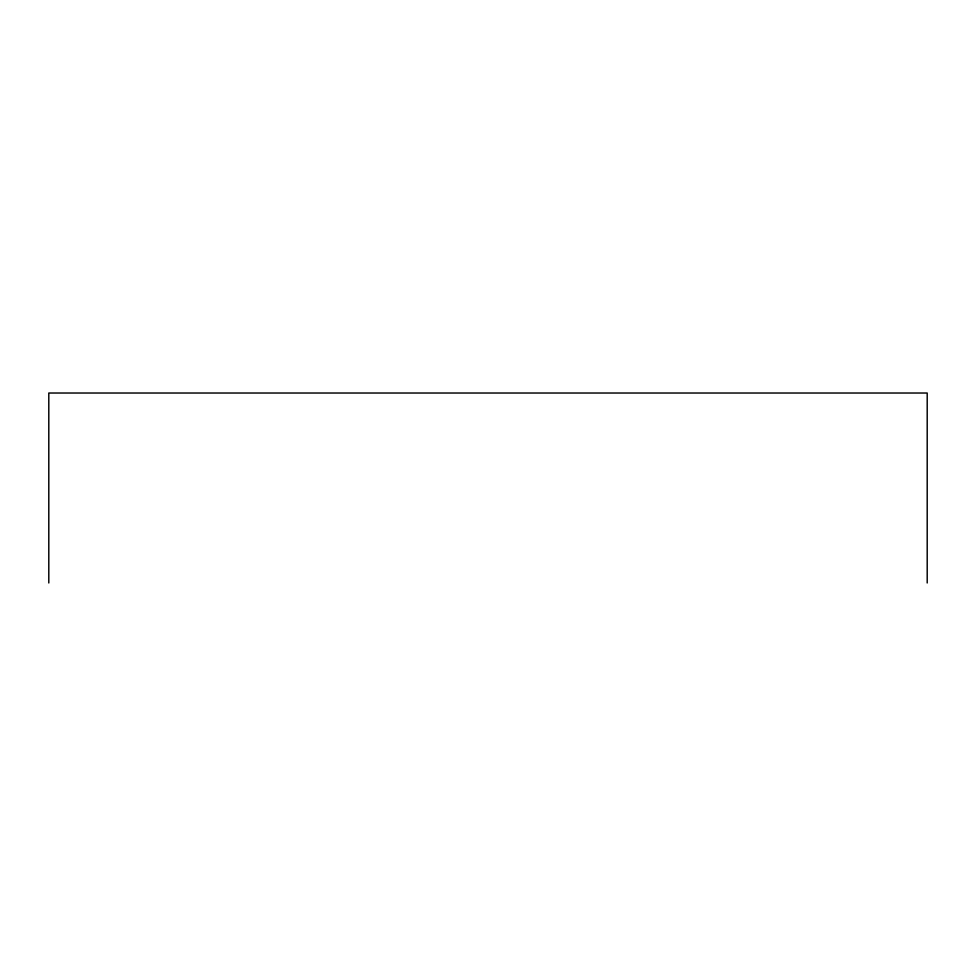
<?xml version="1.0" encoding="UTF-8"?>
<svg xmlns="http://www.w3.org/2000/svg" width="976" height="976" viewBox="0 0 976 976"><rect width="100%" height="100%" fill="white"/><g stroke="black" fill="none" stroke-linecap="round" stroke-linejoin="round"><path stroke-width="1.46" d="M927.2 582.977L927.2 393.023L48.8 393.023L48.8 582.977"/></g></svg>
